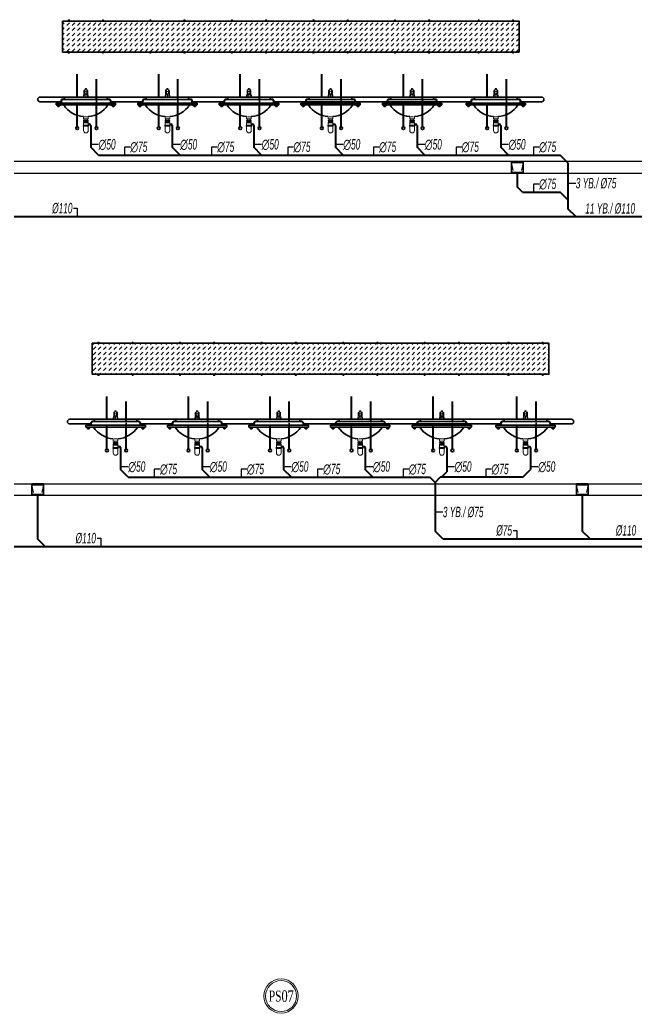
# Model space of a CAD drawing. Header units: centimetres. Extents: x 372964 to 529194, y 28783 to 59011.
# Drawn here: x 516570 to 517761, y 55445 to 57364 of the extents above; entities that cross this region are included whole.
import ezdxf
from ezdxf.enums import TextEntityAlignment as Align

# ---------------------------------------------------------------- set-up
doc = ezdxf.new("R2010")
doc.units = ezdxf.units.CM
doc.linetypes.add('SICAKSU1', pattern=[75, 60, -6, 0, -3, 0, -6])
doc.linetypes.add('SOGUKSU1', pattern=[72, 60, -6, 0, -6])
for name, color, linetype, lineweight in [('0-KRCN-SHT-02CIHAZ', 132, 'Continuous', 25), ('0-KRCN-SHT-LAVABO', 171, 'Continuous', 35), ('0-KRCN-SHT-PİSSU-BORU', 220, 'PISSU_LINE50', 40), ('0-KRCN-SHT-SICAKSU', 50, 'SICAKSU1', 40), ('0-KRCN-SHT-SOGUKSU', 141, 'SOGUKSU1', 40), ('0-KRCN-SHT-SÜZGEÇBANYO', 171, 'Continuous', 35), ('0-KRCN-SHT-YAZI-KOLADI-PİSSU', 1, 'Continuous', 35), ('0-KRCN-SHT-YAZI-ÇAP-PİSSU', 41, 'Continuous', 30)]:
    doc.layers.add(name, color=color, linetype=linetype, lineweight=lineweight)
doc.styles.add('MUF', font='isocpeur.ttf')
doc.styles.add('YAZI', font='times.ttf')
doc.styles.add('ÇAP-2', font='ARIALNBI.TTF')
doc.linetypes.add('PISSU_LINE50', pattern='A,50,-10,["C",MUF,S=10,R=0,X=1,Y=-5],0', length=60)

# ---------------------------------------------------------------- blocks, each defined once
blk = doc.blocks.new('G$C5D3A4265')
at = {"layer": '0-KRCN-SHT-LAVABO', "linetype": 'Continuous', "lineweight": 20}
h = blk.add_hatch(dxfattribs=at)
h.set_pattern_fill('DASH', color=120, scale=1.5, angle=45)
h.set_pattern_definition([(45, (-3.759, -7e-12), (0, 6.73519), [4.7625, -4.7625])])
h.paths.add_polyline_path([(-289.6, 141), (-289.6, 141.6), (-288.2, 141.6), (-288.2, 141), (-245.6, 141), (-245.6, 141.6), (-244.2, 141.6), (-244.2, 141), (-184.5, 141), (-184.5, 141.6), (-183.1, 141.6), (-183.1, 141), (-140.6, 141), (-140.6, 141.6), (-139.2, 141.6), (-139.2, 141), (-79.5, 141), (-79.5, 141.6), (-78.1, 141.6), (-78.1, 141), (-35.5, 141), (-35.5, 141.6), (-34.1, 141.6), (-34.1, 141), (25.6, 141), (25.6, 141.6), (27, 141.6), (27, 141), (69.5, 141), (69.5, 141.6), (70.9, 141.6), (70.9, 141), (238.5, 141), (238.5, 141.6), (239.9, 141.6), (239.9, 141), (282.5, 141), (282.5, 141.6), (283.9, 141.6), (283.9, 141), (291.2, 141), (291.2, 181), (283.9, 181), (283.9, 180.4), (282.5, 180.4), (282.5, 181), (239.9, 181), (239.9, 180.4), (238.5, 180.4), (238.5, 181), (70.9, 181), (70.9, 180.4), (69.5, 180.4), (69.5, 181), (27, 181), (27, 180.4), (25.6, 180.4), (25.6, 181), (-34.1, 181), (-34.1, 180.4), (-35.5, 180.4), (-35.5, 181), (-78.1, 181), (-78.1, 180.4), (-79.5, 180.4), (-79.5, 181), (-139.2, 181), (-139.2, 180.4), (-140.6, 180.4), (-140.6, 181), (-183.1, 181), (-183.1, 180.4), (-184.5, 180.4), (-184.5, 181), (-244.2, 181), (-244.2, 180.4), (-245.6, 180.4), (-245.6, 181), (-288.2, 181), (-288.2, 180.4), (-289.6, 180.4), (-289.6, 181), (-296.9, 181), (-296.9, 141)])
at = {"layer": '0-KRCN-SHT-LAVABO', "color": 120, "linetype": 'Continuous', "lineweight": 20}
for p, q in [((-289.6, 182.5), (-289.6, 180.4)), ((-288.2, 182.5), (-289.6, 182.5)), ((-289.6, 180.4), (-288.2, 180.4)), ((-288.2, 180.4), (-288.2, 182.5)), ((-245.6, 180.4), (-245.6, 182.5)), ((-245.6, 182.5), (-244.2, 182.5)), ((-244.2, 180.4), (-245.6, 180.4)), ((-244.2, 182.5), (-244.2, 180.4)), ((-184.5, 182.5), (-184.5, 180.4)), ((-183.1, 182.5), (-184.5, 182.5)), ((-184.5, 180.4), (-183.1, 180.4)), ((-183.1, 180.4), (-183.1, 182.5)), ((-140.6, 180.4), (-140.6, 182.5)), ((-140.6, 182.5), (-139.2, 182.5)), ((-139.2, 180.4), (-140.6, 180.4)), ((-139.2, 182.5), (-139.2, 180.4)), ((-79.5, 182.5), (-79.5, 180.4)), ((-78.1, 182.5), (-79.5, 182.5)), ((-79.5, 180.4), (-78.1, 180.4)), ((-78.1, 180.4), (-78.1, 182.5)), ((-35.5, 180.4), (-35.5, 182.5)), ((-35.5, 182.5), (-34.1, 182.5)), ((-34.1, 180.4), (-35.5, 180.4)), ((-34.1, 182.5), (-34.1, 180.4)), ((25.6, 182.5), (25.6, 180.4)), ((27, 182.5), (25.6, 182.5)), ((25.6, 180.4), (27, 180.4)), ((27, 180.4), (27, 182.5)), ((69.5, 180.4), (69.5, 182.5)), ((69.5, 182.5), (70.9, 182.5)), ((70.9, 180.4), (69.5, 180.4)), ((70.9, 182.5), (70.9, 180.4)), ((130.7, 182.5), (130.7, 180.4)), ((132, 182.5), (130.7, 182.5)), ((130.7, 180.4), (132, 180.4)), ((132, 180.4), (132, 182.5)), ((174.6, 180.4), (174.6, 182.5)), ((174.6, 182.5), (176, 182.5)), ((176, 180.4), (174.6, 180.4)), ((176, 182.5), (176, 180.4)), ((238.5, 182.5), (238.5, 180.4)), ((239.9, 182.5), (238.5, 182.5)), ((238.5, 180.4), (239.9, 180.4)), ((239.9, 180.4), (239.9, 182.5)), ((282.5, 180.4), (282.5, 182.5)), ((282.5, 182.5), (283.9, 182.5)), ((283.9, 180.4), (282.5, 180.4)), ((283.9, 182.5), (283.9, 180.4)), ((-289.6, 139.5), (-289.6, 141.6)), ((-289.6, 141.6), (-288.2, 141.6)), ((-288.2, 141.6), (-288.2, 139.5)), ((-244.2, 141.6), (-245.6, 141.6)), ((-245.6, 141.6), (-245.6, 139.5)), ((-244.2, 139.5), (-244.2, 141.6)), ((-184.5, 139.5), (-184.5, 141.6)), ((-184.5, 141.6), (-183.1, 141.6)), ((-183.1, 141.6), (-183.1, 139.5)), ((-139.2, 141.6), (-140.6, 141.6)), ((-140.6, 141.6), (-140.6, 139.5)), ((-139.2, 139.5), (-139.2, 141.6)), ((-79.5, 139.5), (-79.5, 141.6)), ((-79.5, 141.6), (-78.1, 141.6)), ((-78.1, 141.6), (-78.1, 139.5)), ((-34.1, 141.6), (-35.5, 141.6)), ((-35.5, 141.6), (-35.5, 139.5)), ((-34.1, 139.5), (-34.1, 141.6)), ((25.6, 139.5), (25.6, 141.6)), ((25.6, 141.6), (27, 141.6)), ((27, 141.6), (27, 139.5)), ((70.9, 141.6), (69.5, 141.6)), ((69.5, 141.6), (69.5, 139.5)), ((70.9, 139.5), (70.9, 141.6)), ((130.7, 139.5), (130.7, 141.6)), ((130.7, 141.6), (132, 141.6)), ((132, 141.6), (132, 139.5)), ((176, 141.6), (174.6, 141.6)), ((174.6, 141.6), (174.6, 139.5)), ((176, 139.5), (176, 141.6)), ((238.5, 139.5), (238.5, 141.6)), ((238.5, 141.6), (239.9, 141.6)), ((239.9, 141.6), (239.9, 139.5)), ((283.9, 141.6), (282.5, 141.6)), ((282.5, 141.6), (282.5, 139.5)), ((283.9, 139.5), (283.9, 141.6)), ((-288.2, 139.5), (-289.6, 139.5)), ((-245.6, 139.5), (-244.2, 139.5)), ((-183.1, 139.5), (-184.5, 139.5)), ((-140.6, 139.5), (-139.2, 139.5)), ((-78.1, 139.5), (-79.5, 139.5)), ((-35.5, 139.5), (-34.1, 139.5)), ((27, 139.5), (25.6, 139.5)), ((69.5, 139.5), (70.9, 139.5)), ((132, 139.5), (130.7, 139.5)), ((174.6, 139.5), (176, 139.5)), ((239.9, 139.5), (238.5, 139.5)), ((282.5, 139.5), (283.9, 139.5)), ((-270, 85), (-268.2, 90.1)), ((-269.4, 86.5), (-269.4, 91.7)), ((-267.8, 93.4), (-268.2, 90.6)), ((-267.8, 93.2), (-266, 93.2)), ((-266.6, 93.9), (-267.2, 93.9)), ((-265.6, 90.6), (-266, 93.4)), ((-263.9, 85), (-265.6, 90.1)), ((-264.4, 86.5), (-264.4, 91.7)), ((-164.9, 85), (-163.1, 90.1)), ((-164.4, 86.5), (-164.4, 91.7)), ((-162.7, 93.4), (-163.1, 90.6)), ((-162.8, 93.2), (-161, 93.2)), ((-161.6, 93.9), (-162.1, 93.9)), ((-160.6, 90.6), (-161, 93.4)), ((-158.8, 85), (-160.6, 90.1)), ((-159.3, 86.5), (-159.3, 91.7)), ((-59.8, 85), (-58.1, 90.1)), ((-59.3, 86.5), (-59.3, 91.7)), ((-57.7, 93.4), (-58.1, 90.6)), ((-57.7, 93.2), (-55.9, 93.2)), ((-56.5, 93.9), (-57.1, 93.9)), ((-55.5, 90.6), (-55.9, 93.4)), ((-53.7, 85), (-55.5, 90.1)), ((-54.3, 86.5), (-54.3, 91.7)), ((45.2, 85), (47, 90.1)), ((45.7, 86.5), (45.7, 91.7)), ((47.4, 93.4), (47, 90.6)), ((47.4, 93.2), (49.2, 93.2)), ((48.5, 93.9), (48, 93.9)), ((49.5, 90.6), (49.1, 93.4)), ((51.3, 85), (49.5, 90.1)), ((50.8, 86.5), (50.8, 91.7)), ((150.3, 85), (152.1, 90.1)), ((150.8, 86.5), (150.8, 91.7)), ((152.4, 93.4), (152.1, 90.6)), ((152.4, 93.2), (154.2, 93.2)), ((153.6, 93.9), (153, 93.9)), ((154.6, 90.6), (154.2, 93.4)), ((156.4, 85), (154.6, 90.1)), ((155.8, 86.5), (155.8, 91.7)), ((258.1, 85), (259.9, 90.1)), ((258.7, 86.5), (258.7, 91.7)), ((260.3, 93.4), (259.9, 90.6)), ((260.3, 93.2), (262.1, 93.2)), ((261.5, 93.9), (260.9, 93.9)), ((262.4, 90.6), (262.1, 93.4)), ((264.2, 85), (262.4, 90.1)), ((263.7, 86.5), (263.7, 91.7)), ((-270, 83), (-270, 85)), ((-270, 83), (-263.9, 83)), ((-267.9, 86.6), (-269.8, 83)), ((-266.9, 86.6), (-266.9, 83)), ((-265.9, 86.6), (-264.1, 83)), ((-263.9, 83), (-263.9, 85)), ((-164.9, 83), (-164.9, 85)), ((-164.9, 83), (-158.8, 83)), ((-162.8, 86.6), (-164.7, 83)), ((-161.9, 86.6), (-161.9, 83)), ((-160.9, 86.6), (-159, 83)), ((-158.8, 83), (-158.8, 85)), ((-59.8, 83), (-59.8, 85)), ((-59.8, 83), (-53.7, 83)), ((-57.8, 86.6), (-59.7, 83)), ((-56.8, 86.6), (-56.8, 83)), ((-55.8, 86.6), (-53.9, 83)), ((-53.7, 83), (-53.7, 85)), ((45.2, 83), (45.2, 85)), ((45.2, 83), (51.3, 83)), ((47.3, 86.6), (45.4, 83)), ((48.3, 86.6), (48.3, 83)), ((49.2, 86.6), (51.1, 83)), ((51.3, 83), (51.3, 85)), ((150.3, 83), (150.3, 85)), ((150.3, 83), (156.4, 83)), ((152.3, 86.6), (150.5, 83)), ((153.3, 86.6), (153.3, 83)), ((154.3, 86.6), (156.2, 83)), ((156.4, 83), (156.4, 85)), ((258.1, 83), (258.1, 85)), ((258.1, 83), (264.2, 83)), ((260.2, 86.6), (258.3, 83)), ((261.2, 86.6), (261.2, 83)), ((262.2, 86.6), (264, 83)), ((264.2, 83), (264.2, 85)), ((-269.9, 55.3), (-269.9, 57.9)), ((-269.9, 52.7), (-269.9, 52.5)), ((-264.4, 54.8), (-269.4, 54.8)), ((-264.4, 53.2), (-269.4, 53.2)), ((-269.4, 52), (-264.4, 52)), ((-268.9, 54.8), (-268.9, 53.2)), ((-268.9, 52), (-268.9, 51)), ((-264.9, 54.8), (-264.9, 53.2)), ((-264.9, 52), (-264.9, 51)), ((-263.9, 57.9), (-263.9, 55.3)), ((-263.9, 52.5), (-263.9, 52.7)), ((-164.9, 55.3), (-164.9, 57.9)), ((-164.8, 52.7), (-164.8, 52.5)), ((-159.4, 54.8), (-164.4, 54.8)), ((-159.4, 53.2), (-164.3, 53.2)), ((-164.3, 52), (-159.4, 52)), ((-163.9, 54.8), (-163.9, 53.2)), ((-163.9, 52), (-163.9, 51)), ((-159.9, 54.8), (-159.9, 53.2)), ((-159.9, 52), (-159.9, 51)), ((-158.9, 57.9), (-158.9, 55.3)), ((-158.9, 52.5), (-158.9, 52.7)), ((-59.8, 55.3), (-59.8, 57.9)), ((-59.8, 52.7), (-59.8, 52.5)), ((-54.3, 54.8), (-59.3, 54.8)), ((-54.3, 53.2), (-59.3, 53.2)), ((-59.3, 52), (-54.3, 52)), ((-58.8, 54.8), (-58.8, 53.2)), ((-58.8, 52), (-58.8, 51)), ((-54.8, 54.8), (-54.8, 53.2)), ((-54.8, 52), (-54.8, 51)), ((-53.8, 57.9), (-53.8, 55.3)), ((-53.8, 52.5), (-53.8, 52.7)), ((45.3, 55.3), (45.3, 57.9)), ((45.3, 52.7), (45.3, 52.5)), ((50.8, 54.8), (45.8, 54.8)), ((50.7, 53.2), (45.8, 53.2)), ((45.8, 52), (50.7, 52)), ((46.3, 54.8), (46.3, 53.2)), ((46.3, 52), (46.3, 51)), ((50.3, 54.8), (50.3, 53.2)), ((50.3, 52), (50.3, 51)), ((51.2, 52.5), (51.2, 52.7)), ((51.3, 57.9), (51.3, 55.3)), ((150.3, 55.3), (150.3, 57.9)), ((150.4, 52.7), (150.4, 52.5)), ((155.8, 54.8), (150.8, 54.8)), ((155.8, 53.2), (150.9, 53.2)), ((150.9, 52), (155.8, 52)), ((151.3, 54.8), (151.3, 53.2)), ((151.3, 52), (151.3, 51)), ((155.3, 54.8), (155.3, 53.2)), ((155.3, 52), (155.3, 51)), ((156.3, 57.9), (156.3, 55.3)), ((156.3, 52.5), (156.3, 52.7)), ((258.2, 55.3), (258.2, 57.9)), ((258.2, 52.7), (258.2, 52.5)), ((263.7, 54.8), (258.7, 54.8)), ((263.7, 53.2), (258.7, 53.2)), ((258.7, 52), (263.7, 52)), ((259.2, 54.8), (259.2, 53.2)), ((259.2, 52), (259.2, 51)), ((263.2, 54.8), (263.2, 53.2)), ((263.2, 52), (263.2, 51)), ((264.2, 57.9), (264.2, 55.3)), ((264.2, 52.5), (264.2, 52.7)), ((-270.4, 46.3), (-270.4, 46.1)), ((-269.9, 50.5), (-269.9, 50.3)), ((-269.9, 49.3), (-269.9, 46.8)), ((-263.9, 46.8), (-269.9, 46.8)), ((-269.9, 45.6), (-263.9, 45.6)), ((-269.9, 45.6), (-269.9, 39.8)), ((-264.4, 51), (-269.4, 51)), ((-269.4, 49.8), (-264.4, 49.8)), ((-264.4, 49.8), (-269.4, 49.8)), ((-263.9, 50.3), (-263.9, 50.5)), ((-263.9, 46.8), (-263.9, 49.3)), ((-263.9, 39.8), (-263.9, 45.6)), ((-263.4, 46.1), (-263.4, 46.3)), ((-165.4, 46.3), (-165.4, 46.1)), ((-164.9, 49.3), (-164.9, 46.8)), ((-158.9, 46.8), (-164.9, 46.8)), ((-164.9, 45.6), (-158.9, 45.6)), ((-164.9, 45.6), (-164.9, 39.8)), ((-164.8, 50.5), (-164.8, 50.3)), ((-159.4, 49.8), (-164.4, 49.8)), ((-159.4, 51), (-164.3, 51)), ((-164.3, 49.8), (-159.4, 49.8)), ((-158.9, 50.3), (-158.9, 50.5)), ((-158.9, 46.8), (-158.9, 49.3)), ((-158.9, 39.8), (-158.9, 45.6)), ((-158.4, 46.1), (-158.4, 46.3)), ((-60.3, 46.3), (-60.3, 46.1)), ((-59.8, 50.5), (-59.8, 50.3)), ((-59.8, 49.3), (-59.8, 46.8)), ((-53.8, 46.8), (-59.8, 46.8)), ((-59.8, 45.6), (-53.8, 45.6)), ((-59.8, 45.6), (-59.8, 39.8)), ((-54.3, 51), (-59.3, 51)), ((-59.3, 49.8), (-54.3, 49.8)), ((-54.3, 49.8), (-59.3, 49.8)), ((-53.8, 50.3), (-53.8, 50.5)), ((-53.8, 46.8), (-53.8, 49.3)), ((-53.8, 39.8), (-53.8, 45.6)), ((-53.3, 46.1), (-53.3, 46.3)), ((44.8, 46.3), (44.8, 46.1)), ((45.3, 50.5), (45.3, 50.3)), ((45.3, 49.3), (45.3, 46.8)), ((51.3, 46.8), (45.3, 46.8)), ((45.3, 45.6), (51.3, 45.6)), ((45.3, 45.6), (45.3, 39.8)), ((50.7, 51), (45.8, 51)), ((45.8, 49.8), (50.7, 49.8)), ((50.8, 49.8), (45.8, 49.8)), ((51.2, 50.3), (51.2, 50.5)), ((51.3, 46.8), (51.3, 49.3)), ((51.3, 39.8), (51.3, 45.6)), ((51.8, 46.1), (51.8, 46.3)), ((149.8, 46.3), (149.8, 46.1)), ((150.3, 49.3), (150.3, 46.8)), ((156.3, 46.8), (150.3, 46.8)), ((150.3, 45.6), (156.3, 45.6)), ((150.3, 45.6), (150.3, 39.8)), ((150.4, 50.5), (150.4, 50.3)), ((155.8, 49.8), (150.8, 49.8)), ((155.8, 51), (150.9, 51)), ((150.9, 49.8), (155.8, 49.8)), ((156.3, 50.3), (156.3, 50.5)), ((156.3, 46.8), (156.3, 49.3)), ((156.3, 39.8), (156.3, 45.6)), ((156.8, 46.1), (156.8, 46.3)), ((257.7, 46.3), (257.7, 46.1)), ((258.2, 50.5), (258.2, 50.3)), ((258.2, 49.3), (258.2, 46.8)), ((264.2, 46.8), (258.2, 46.8)), ((258.2, 45.6), (264.2, 45.6)), ((258.2, 45.6), (258.2, 39.8)), ((263.7, 51), (258.7, 51)), ((258.7, 49.8), (263.7, 49.8)), ((263.7, 49.8), (258.7, 49.8)), ((264.2, 50.3), (264.2, 50.5)), ((264.2, 46.8), (264.2, 49.3)), ((264.2, 39.8), (264.2, 45.6)), ((264.7, 46.1), (264.7, 46.3)), ((-266.9, 36.8), (-266.9, 36.8)), ((-161.9, 36.8), (-161.9, 36.8)), ((-56.8, 36.8), (-56.8, 36.8)), ((48.3, 36.8), (48.3, 36.8)), ((153.3, 36.8), (153.3, 36.8)), ((261.2, 36.8), (261.2, 36.8))]:
    blk.add_line(p, q, dxfattribs=at)
at = {"layer": '0-KRCN-SHT-LAVABO', "linetype": 'Continuous'}
for p, q in [((320.2, 83), (-326, 83)), ((-298.9, 77), (-326, 77)), ((-303.1, 77), (-303.1, 75.4)), ((-301.1, 77), (-301.1, 75.4)), ((-298.9, 77), (-298.9, 78)), ((-298.4, 78), (-298.4, 75.9)), ((-296.4, 80.5), (-294.3, 80.5)), ((-237.4, 80), (-296.4, 80)), ((-294.3, 83), (-294.3, 80.5)), ((-239.6, 83), (-239.6, 80.5)), ((-237.4, 80.5), (-239.6, 80.5)), ((-235.4, 75.9), (-235.4, 78)), ((-234.9, 77), (-234.9, 78)), ((-234.9, 77), (-193.9, 77)), ((-232.7, 77), (-232.7, 75.4)), ((-230.7, 77), (-230.7, 75.4)), ((-198.1, 77), (-198.1, 75.4)), ((-196.1, 77), (-196.1, 75.4)), ((-193.9, 77), (-193.9, 78)), ((-193.9, 77), (-193.9, 78)), ((-193.4, 78), (-193.4, 75.9)), ((-191.4, 80.5), (-189.2, 80.5)), ((-132.4, 80), (-191.4, 80)), ((-189.2, 83), (-189.2, 80.5)), ((-134.5, 83), (-134.5, 80.5)), ((-132.4, 80.5), (-134.5, 80.5)), ((-130.4, 75.9), (-130.4, 78)), ((-129.9, 77), (-129.9, 78)), ((-129.9, 77), (-88.8, 77)), ((-127.6, 77), (-127.6, 75.4)), ((-125.6, 77), (-125.6, 75.4)), ((-93, 77), (-93, 75.4)), ((-91, 77), (-91, 75.4)), ((-88.8, 77), (-88.8, 78)), ((-88.3, 78), (-88.3, 75.9)), ((-86.3, 80.5), (-84.1, 80.5)), ((-27.3, 80), (-86.3, 80)), ((-84.1, 83), (-84.1, 80.5)), ((-29.5, 83), (-29.5, 80.5)), ((-27.3, 80.5), (-29.5, 80.5)), ((-25.3, 75.9), (-25.3, 78)), ((-24.8, 77), (-24.8, 78)), ((-24.8, 77), (229.2, 77)), ((-22.6, 77), (-22.6, 75.4)), ((-20.6, 77), (-20.6, 75.4)), ((12, 77), (12, 75.4)), ((14, 77), (14, 75.4)), ((16.3, 77), (16.3, 78)), ((16.8, 78), (16.8, 75.9)), ((18.8, 80.5), (20.9, 80.5)), ((77.8, 80), (18.8, 80)), ((20.9, 83), (20.9, 80.5)), ((75.6, 83), (75.6, 80.5)), ((77.8, 80.5), (75.6, 80.5)), ((79.8, 75.9), (79.8, 78)), ((80.3, 77), (80.3, 78)), ((82.5, 77), (82.5, 75.4)), ((84.5, 77), (84.5, 75.4)), ((117.1, 77), (117.1, 75.4)), ((119.1, 77), (119.1, 75.4)), ((121.3, 77), (121.3, 78)), ((121.8, 78), (121.8, 75.9)), ((123.8, 80.5), (126, 80.5)), ((182.8, 80), (123.8, 80)), ((126, 83), (126, 80.5)), ((180.7, 83), (180.7, 80.5)), ((182.8, 80.5), (180.7, 80.5)), ((184.8, 75.9), (184.8, 78)), ((185.3, 77), (185.3, 78)), ((187.5, 77), (187.5, 75.4)), ((189.5, 77), (189.5, 75.4)), ((225, 77), (225, 75.4)), ((227, 77), (227, 75.4)), ((229.2, 77), (229.2, 78)), ((229.7, 78), (229.7, 75.9)), ((231.7, 80.5), (233.8, 80.5)), ((290.7, 80), (231.7, 80)), ((233.8, 83), (233.8, 80.5)), ((288.5, 83), (288.5, 80.5)), ((290.7, 80.5), (288.5, 80.5)), ((292.7, 75.9), (292.7, 78)), ((293.2, 77), (293.2, 78)), ((293.2, 77), (320.2, 77)), ((295.4, 77), (295.4, 75.4)), ((297.4, 77), (297.4, 75.4)), ((-305.2, 75.4), (-305.2, 72.9)), ((-228.6, 75.4), (-305.2, 75.4)), ((-305.2, 72.9), (-228.6, 72.9)), ((-304, 72.9), (-304, 71.9)), ((-300.6, 71.7), (-303.7, 71.7)), ((-303.1, 72.9), (-303.1, 71.9)), ((-303.1, 71.7), (-303.1, 70.9)), ((-301.1, 70.9), (-303.1, 70.9)), ((-301.1, 72.9), (-301.1, 71.9)), ((-301.1, 71.7), (-301.1, 70.9)), ((-300.2, 72.9), (-300.2, 71.9)), ((-233.6, 72.9), (-233.6, 71.9)), ((-233.2, 71.7), (-230.1, 71.7)), ((-232.7, 72.9), (-232.7, 71.9)), ((-232.7, 71.7), (-232.7, 70.9)), ((-232.7, 70.9), (-230.7, 70.9)), ((-230.7, 72.9), (-230.7, 71.9)), ((-230.7, 71.7), (-230.7, 70.9)), ((-229.8, 72.9), (-229.8, 71.9)), ((-228.6, 72.9), (-228.6, 75.4)), ((-200.1, 75.4), (-200.1, 72.9)), ((-123.6, 75.4), (-200.1, 75.4)), ((-200.1, 72.9), (-123.6, 72.9)), ((-199, 72.9), (-199, 71.9)), ((-195.5, 71.7), (-198.6, 71.7)), ((-198.1, 72.9), (-198.1, 71.9)), ((-198.1, 71.7), (-198.1, 70.9)), ((-196.1, 70.9), (-198.1, 70.9)), ((-196.1, 72.9), (-196.1, 71.9)), ((-196.1, 71.7), (-196.1, 70.9)), ((-195.2, 72.9), (-195.2, 71.9)), ((-128.5, 72.9), (-128.5, 71.9)), ((-128.2, 71.7), (-125.1, 71.7)), ((-127.6, 72.9), (-127.6, 71.9)), ((-127.6, 71.7), (-127.6, 70.9)), ((-127.6, 70.9), (-125.6, 70.9)), ((-125.6, 72.9), (-125.6, 71.9)), ((-125.6, 71.7), (-125.6, 70.9)), ((-124.7, 72.9), (-124.7, 71.9)), ((-123.6, 72.9), (-123.6, 75.4)), ((-95.1, 75.4), (-95.1, 72.9)), ((-18.5, 75.4), (-95.1, 75.4)), ((-95.1, 72.9), (-18.5, 72.9)), ((-93.9, 72.9), (-93.9, 71.9)), ((-90.5, 71.7), (-93.6, 71.7)), ((-93, 72.9), (-93, 71.9)), ((-93, 71.7), (-93, 70.9)), ((-91, 70.9), (-93, 70.9)), ((-91, 72.9), (-91, 71.9)), ((-91, 71.7), (-91, 70.9)), ((-90.1, 72.9), (-90.1, 71.9)), ((-23.5, 72.9), (-23.5, 71.9)), ((-23.1, 71.7), (-20, 71.7)), ((-22.6, 72.9), (-22.6, 71.9)), ((-22.6, 71.7), (-22.6, 70.9)), ((-22.6, 70.9), (-20.6, 70.9)), ((-20.6, 72.9), (-20.6, 71.9)), ((-20.6, 71.7), (-20.6, 70.9)), ((-19.7, 72.9), (-19.7, 71.9)), ((-18.5, 72.9), (-18.5, 75.4)), ((10, 75.4), (10, 72.9)), ((86.5, 75.4), (10, 75.4)), ((10, 72.9), (86.5, 72.9)), ((11.1, 72.9), (11.1, 71.9)), ((14.6, 71.7), (11.5, 71.7)), ((12, 72.9), (12, 71.9)), ((12, 71.7), (12, 70.9)), ((14, 70.9), (12, 70.9)), ((14, 72.9), (14, 71.9)), ((14, 71.7), (14, 70.9)), ((14.9, 72.9), (14.9, 71.9)), ((81.6, 72.9), (81.6, 71.9)), ((81.9, 71.7), (85, 71.7)), ((82.5, 72.9), (82.5, 71.9)), ((82.5, 71.7), (82.5, 70.9)), ((82.5, 70.9), (84.5, 70.9)), ((84.5, 72.9), (84.5, 71.9)), ((84.5, 71.7), (84.5, 70.9)), ((85.4, 72.9), (85.4, 71.9)), ((86.5, 72.9), (86.5, 75.4)), ((115, 75.4), (115, 72.9)), ((191.6, 75.4), (115, 75.4)), ((115, 72.9), (191.6, 72.9)), ((116.2, 72.9), (116.2, 71.9)), ((119.6, 71.7), (116.6, 71.7)), ((117.1, 72.9), (117.1, 71.9)), ((117.1, 71.7), (117.1, 70.9)), ((119.1, 70.9), (117.1, 70.9)), ((119.1, 72.9), (119.1, 71.9)), ((119.1, 71.7), (119.1, 70.9)), ((120, 72.9), (120, 71.9)), ((186.6, 72.9), (186.6, 71.9)), ((187, 71.7), (190.1, 71.7)), ((187.5, 72.9), (187.5, 71.9)), ((187.5, 71.7), (187.5, 70.9)), ((187.5, 70.9), (189.5, 70.9)), ((189.5, 72.9), (189.5, 71.9)), ((189.5, 71.7), (189.5, 70.9)), ((190.4, 72.9), (190.4, 71.9)), ((191.6, 72.9), (191.6, 75.4)), ((222.9, 75.4), (222.9, 72.9)), ((299.5, 75.4), (222.9, 75.4)), ((222.9, 72.9), (299.5, 72.9)), ((224.1, 72.9), (224.1, 71.9)), ((227.5, 71.7), (224.4, 71.7)), ((225, 72.9), (225, 71.9)), ((225, 71.7), (225, 70.9)), ((227, 70.9), (225, 70.9)), ((227, 72.9), (227, 71.9)), ((227, 71.7), (227, 70.9)), ((227.9, 72.9), (227.9, 71.9)), ((294.5, 72.9), (294.5, 71.9)), ((294.9, 71.7), (298, 71.7)), ((295.4, 72.9), (295.4, 71.9)), ((295.4, 71.7), (295.4, 70.9)), ((295.4, 70.9), (297.4, 70.9)), ((297.4, 72.9), (297.4, 71.9)), ((297.4, 71.7), (297.4, 70.9)), ((298.3, 72.9), (298.3, 71.9)), ((299.5, 72.9), (299.5, 75.4))]:
    blk.add_line(p, q, dxfattribs=at)
blk.add_lwpolyline([(-296.9, 181), (291.2, 181), (291.2, 141), (-296.9, 141)], close=True, dxfattribs=at)
at = {"layer": '0-KRCN-SHT-LAVABO', "color": 120, "linetype": 'Continuous', "lineweight": 20}
for points in [[(-268.2, 90.1), (-268.2, 87.3), (-265.6, 87.3), (-265.6, 90.1)], [(-163.1, 90.1), (-163.1, 87.3), (-160.6, 87.3), (-160.6, 90.1)], [(-58.1, 90.1), (-58.1, 87.3), (-55.5, 87.3), (-55.5, 90.1)], [(47, 90.1), (47, 87.3), (49.5, 87.3), (49.5, 90.1)], [(152.1, 90.1), (152.1, 87.3), (154.6, 87.3), (154.6, 90.1)], [(259.9, 90.1), (259.9, 87.3), (262.4, 87.3), (262.4, 90.1)]]:
    blk.add_lwpolyline(points, close=True, dxfattribs=at)
at = {"layer": '0-KRCN-SHT-LAVABO', "linetype": 'Continuous'}
for centre in [(-278.1, 42.9), (-253.3, 42.9), (-173.1, 42.9), (-148.3, 42.9), (-68, 42.9), (-43.2, 42.9), (37.1, 42.9), (61.9, 42.9), (142.1, 42.9), (166.9, 42.9), (250, 42.9), (274.8, 42.9)]:
    blk.add_circle(centre, 1.84, dxfattribs=at)
at = {"layer": '0-KRCN-SHT-LAVABO', "color": 120, "linetype": 'Continuous', "lineweight": 20}
for centre, radius, start, end in [((-266.9, 89.7), 3.23, 107.405, 141.3143), ((-267.2, 93.3), 0.6, 90, 171.8814), ((-266.6, 93.3), 0.6, 8.1186, 90), ((-266.9, 89.7), 3.23, 38.6857, 72.595), ((-161.9, 89.7), 3.23, 107.405, 141.3143), ((-162.1, 93.3), 0.6, 90, 171.8814), ((-161.6, 93.3), 0.6, 8.1186, 90), ((-161.9, 89.7), 3.23, 38.6857, 72.595), ((-56.8, 89.7), 3.23, 107.405, 141.3143), ((-57.1, 93.3), 0.6, 90, 171.8814), ((-56.5, 93.3), 0.6, 8.1186, 90), ((-56.8, 89.7), 3.23, 38.6857, 72.595), ((48.3, 89.7), 3.23, 107.405, 141.3143), ((48, 93.3), 0.6, 90, 171.8814), ((48.5, 93.3), 0.6, 8.1186, 90), ((48.3, 89.7), 3.23, 38.6857, 72.595), ((153.3, 89.7), 3.23, 107.405, 141.3143), ((153, 93.3), 0.6, 90, 171.8814), ((153.6, 93.3), 0.6, 8.1186, 90), ((153.3, 89.7), 3.23, 38.6857, 72.595), ((261.2, 89.7), 3.23, 107.405, 141.3143), ((260.9, 93.3), 0.6, 90, 171.8814), ((261.5, 93.3), 0.6, 8.1186, 90), ((261.2, 89.7), 3.23, 38.6857, 72.595), ((-269.4, 55.3), 0.5, 180, 270), ((-269.4, 52.7), 0.5, 90, 180), ((-269.4, 52.5), 0.5, 180, 270), ((-266.9, 92), 34.3, 266.6528, 273.3472), ((-264.4, 55.3), 0.5, 270, 0), ((-264.4, 52.7), 0.5, 0, 90), ((-264.4, 52.5), 0.5, 270, 0), ((-164.4, 55.3), 0.5, 180, 270), ((-164.3, 52.7), 0.5, 90, 180), ((-164.3, 52.5), 0.5, 180, 270), ((-161.9, 92), 34.3, 266.6528, 273.3472), ((-159.4, 55.3), 0.5, 270, 0), ((-159.4, 52.7), 0.5, 0, 90), ((-159.4, 52.5), 0.5, 270, 0), ((-59.3, 55.3), 0.5, 180, 270), ((-59.3, 52.7), 0.5, 90, 180), ((-59.3, 52.5), 0.5, 180, 270), ((-56.8, 92), 34.3, 266.6528, 273.3472), ((-54.3, 55.3), 0.5, 270, 0), ((-54.3, 52.7), 0.5, 0, 90), ((-54.3, 52.5), 0.5, 270, 0), ((45.8, 55.3), 0.5, 180, 270), ((45.8, 52.7), 0.5, 90, 180), ((45.8, 52.5), 0.5, 180, 270), ((48.3, 92), 34.3, 266.6528, 273.3472), ((50.7, 52.7), 0.5, 0, 90), ((50.7, 52.5), 0.5, 270, 0), ((50.8, 55.3), 0.5, 270, 0), ((150.8, 55.3), 0.5, 180, 270), ((150.9, 52.7), 0.5, 90, 180), ((150.9, 52.5), 0.5, 180, 270), ((153.3, 92), 34.3, 266.6528, 273.3472), ((155.8, 55.3), 0.5, 270, 0), ((155.8, 52.7), 0.5, 0, 90), ((155.8, 52.5), 0.5, 270, 0), ((258.7, 55.3), 0.5, 180, 270), ((258.7, 52.7), 0.5, 90, 180), ((258.7, 52.5), 0.5, 180, 270), ((261.2, 92), 34.3, 266.6528, 273.3472), ((263.7, 55.3), 0.5, 270, 0), ((263.7, 52.7), 0.5, 0, 90), ((263.7, 52.5), 0.5, 270, 0), ((-269.9, 46.3), 0.5, 90, 180), ((-269.9, 46.1), 0.5, 180, 270), ((-269.4, 50.5), 0.5, 90, 180), ((-269.4, 50.3), 0.5, 180, 270), ((-269.4, 49.3), 0.5, 90, 180), ((-266.9, 39.8), 3, 180, 270), ((-266.9, 39.8), 3, 270, 0), ((-264.4, 50.5), 0.5, 0, 90), ((-264.4, 50.3), 0.5, 270, 0), ((-264.4, 49.3), 0.5, 0, 90), ((-263.9, 46.3), 0.5, 0, 90), ((-263.9, 46.1), 0.5, 270, 0), ((-164.9, 46.3), 0.5, 90, 180), ((-164.9, 46.1), 0.5, 180, 270), ((-164.4, 49.3), 0.5, 90, 180), ((-161.9, 39.8), 3, 180, 270), ((-164.3, 50.5), 0.5, 90, 180), ((-164.3, 50.3), 0.5, 180, 270), ((-161.9, 39.8), 3, 270, 0), ((-159.4, 50.5), 0.5, 0, 90), ((-159.4, 50.3), 0.5, 270, 0), ((-159.4, 49.3), 0.5, 0, 90), ((-158.9, 46.3), 0.5, 0, 90), ((-158.9, 46.1), 0.5, 270, 0), ((-59.8, 46.3), 0.5, 90, 180), ((-59.8, 46.1), 0.5, 180, 270), ((-59.3, 50.5), 0.5, 90, 180), ((-59.3, 50.3), 0.5, 180, 270), ((-59.3, 49.3), 0.5, 90, 180), ((-56.8, 39.8), 3, 180, 270), ((-56.8, 39.8), 3, 270, 0), ((-54.3, 50.5), 0.5, 0, 90), ((-54.3, 50.3), 0.5, 270, 0), ((-54.3, 49.3), 0.5, 0, 90), ((-53.8, 46.3), 0.5, 0, 90), ((-53.8, 46.1), 0.5, 270, 0), ((45.3, 46.3), 0.5, 90, 180), ((45.3, 46.1), 0.5, 180, 270), ((45.8, 50.5), 0.5, 90, 180), ((45.8, 50.3), 0.5, 180, 270), ((45.8, 49.3), 0.5, 90, 180), ((48.3, 39.8), 3, 180, 270), ((48.3, 39.8), 3, 270, 0), ((50.7, 50.5), 0.5, 0, 90), ((50.7, 50.3), 0.5, 270, 0), ((50.8, 49.3), 0.5, 0, 90), ((51.3, 46.3), 0.5, 0, 90), ((51.3, 46.1), 0.5, 270, 0), ((150.3, 46.3), 0.5, 90, 180), ((150.3, 46.1), 0.5, 180, 270), ((150.8, 49.3), 0.5, 90, 180), ((153.3, 39.8), 3, 180, 270), ((150.9, 50.5), 0.5, 90, 180), ((150.9, 50.3), 0.5, 180, 270), ((153.3, 39.8), 3, 270, 0), ((155.8, 50.5), 0.5, 0, 90), ((155.8, 50.3), 0.5, 270, 0), ((155.8, 49.3), 0.5, 0, 90), ((156.3, 46.3), 0.5, 0, 90), ((156.3, 46.1), 0.5, 270, 0), ((258.2, 46.3), 0.5, 90, 180), ((258.2, 46.1), 0.5, 180, 270), ((258.7, 50.5), 0.5, 90, 180), ((258.7, 50.3), 0.5, 180, 270), ((258.7, 49.3), 0.5, 90, 180), ((261.2, 39.8), 3, 180, 270), ((261.2, 39.8), 3, 270, 0), ((263.7, 50.5), 0.5, 0, 90), ((263.7, 50.3), 0.5, 270, 0), ((263.7, 49.3), 0.5, 0, 90), ((264.2, 46.3), 0.5, 0, 90), ((264.2, 46.1), 0.5, 270, 0)]:
    blk.add_arc(centre, radius, start, end, dxfattribs=at)
at = {"layer": '0-KRCN-SHT-LAVABO', "linetype": 'Continuous'}
for centre, radius, start, end in [((-326, 80), 3, 90, 270), ((-296.4, 78), 2.5, 90, 180), ((-296.4, 78), 2, 90, 180), ((-237.4, 78), 2.5, 0, 90), ((-237.4, 78), 2, 0, 90), ((-191.4, 78), 2.5, 90, 180), ((-191.4, 78), 2, 90, 180), ((-132.4, 78), 2.5, 0, 90), ((-132.4, 78), 2, 0, 90), ((-86.3, 78), 2.5, 90, 180), ((-86.3, 78), 2, 90, 180), ((-27.3, 78), 2.5, 0, 90), ((-27.3, 78), 2, 0, 90), ((18.8, 78), 2.5, 90, 180), ((18.8, 78), 2, 90, 180), ((77.8, 78), 2.5, 0, 90), ((77.8, 78), 2, 0, 90), ((123.8, 78), 2.5, 90, 180), ((123.8, 78), 2, 90, 180), ((182.8, 78), 2.5, 0, 90), ((182.8, 78), 2, 0, 90), ((231.7, 78), 2.5, 90, 180), ((231.7, 78), 2, 90, 180), ((290.7, 78), 2.5, 0, 90), ((290.7, 78), 2, 0, 90), ((320.2, 80), 3, 270, 90), ((-303.6, 72.5), 0.801, 235.8042, 304.1958), ((-302.1, 75.4), 3.65, 254.1142, 285.8858), ((-300.7, 72.5), 0.801, 235.8042, 304.1958), ((-297.9, 75.9), 0.5, 180, 270), ((-266.9, 92), 34.3, 213.8452, 264.9756), ((-266.9, 92), 34.3, 275.0244, 326.1548), ((-235.9, 75.9), 0.5, 270, 0), ((-233.1, 72.5), 0.801, 235.8042, 304.1958), ((-231.7, 75.4), 3.65, 254.1142, 285.8858), ((-230.2, 72.5), 0.801, 235.8042, 304.1958), ((-198.5, 72.5), 0.801, 235.8042, 304.1958), ((-197.1, 75.4), 3.65, 254.1142, 285.8858), ((-195.6, 72.5), 0.801, 235.8042, 304.1958), ((-192.9, 75.9), 0.5, 180, 270), ((-161.9, 92), 34.3, 213.8452, 264.9756), ((-161.9, 92), 34.3, 275.0244, 326.1548), ((-130.9, 75.9), 0.5, 270, 0), ((-128.1, 72.5), 0.801, 235.8042, 304.1958), ((-126.6, 75.4), 3.65, 254.1142, 285.8858), ((-125.2, 72.5), 0.801, 235.8042, 304.1958), ((-93.5, 72.5), 0.801, 235.8042, 304.1958), ((-92, 75.4), 3.65, 254.1142, 285.8858), ((-90.6, 72.5), 0.801, 235.8042, 304.1958), ((-87.8, 75.9), 0.5, 180, 270), ((-56.8, 92), 34.3, 213.8452, 264.9756), ((-56.8, 92), 34.3, 275.0244, 326.1548), ((-25.8, 75.9), 0.5, 270, 0), ((-23, 72.5), 0.801, 235.8042, 304.1958), ((-21.6, 75.4), 3.65, 254.1142, 285.8858), ((-20.1, 72.5), 0.801, 235.8042, 304.1958), ((11.6, 72.5), 0.801, 235.8042, 304.1958), ((13, 75.4), 3.65, 254.1142, 285.8858), ((14.5, 72.5), 0.801, 235.8042, 304.1958), ((17.3, 75.9), 0.5, 180, 270), ((48.3, 92), 34.3, 213.8452, 264.9756), ((48.3, 92), 34.3, 275.0244, 326.1548), ((79.3, 75.9), 0.5, 270, 0), ((82, 72.5), 0.801, 235.8042, 304.1958), ((83.5, 75.4), 3.65, 254.1142, 285.8858), ((84.9, 72.5), 0.801, 235.8042, 304.1958), ((116.6, 72.5), 0.801, 235.8042, 304.1958), ((118.1, 75.4), 3.65, 254.1142, 285.8858), ((119.5, 72.5), 0.801, 235.8042, 304.1958), ((122.3, 75.9), 0.5, 180, 270), ((153.3, 92), 34.3, 213.8452, 264.9756), ((153.3, 92), 34.3, 275.0244, 326.1548), ((184.3, 75.9), 0.5, 270, 0), ((187.1, 72.5), 0.801, 235.8042, 304.1958), ((188.5, 75.4), 3.65, 254.1142, 285.8858), ((190, 72.5), 0.801, 235.8042, 304.1958), ((224.5, 72.5), 0.801, 235.8042, 304.1958), ((226, 75.4), 3.65, 254.1142, 285.8858), ((227.4, 72.5), 0.801, 235.8042, 304.1958), ((230.2, 75.9), 0.5, 180, 270), ((261.2, 92), 34.3, 213.8452, 264.9756), ((261.2, 92), 34.3, 275.0244, 326.1548), ((292.2, 75.9), 0.5, 270, 0), ((295, 72.5), 0.801, 235.8042, 304.1958), ((296.4, 75.4), 3.65, 254.1142, 285.8858), ((297.9, 72.5), 0.801, 235.8042, 304.1958)]:
    blk.add_arc(centre, radius, start, end, dxfattribs=at)
at = {"layer": '0-KRCN-SHT-PİSSU-BORU', "ltscale": 0.5}
for p, q in [((-263.9, 48.2), (-262.6, 48.2)), ((-158.9, 48.2), (-157.6, 48.2)), ((-53.8, 48.2), (-52.5, 48.2)), ((51.3, 48.2), (52.6, 48.2)), ((156.3, 48.2), (157.6, 48.2)), ((264.2, 48.2), (265.5, 48.2))]:
    blk.add_line(p, q, dxfattribs=at)
for centre in [(-262.6, 46.2), (-157.6, 46.2), (-52.5, 46.2), (52.6, 46.2), (157.6, 46.2), (265.5, 46.2)]:
    blk.add_arc(centre, 2, 0, 90, dxfattribs=at)
at = {"layer": '0-KRCN-SHT-SICAKSU', "ltscale": 0.5}
for p, q in [((-278.1, 44.7), (-278.1, 114)), ((-173.1, 44.7), (-173.1, 114)), ((-68, 44.7), (-68, 114)), ((37.1, 44.7), (37.1, 114)), ((142.1, 44.7), (142.1, 114)), ((250, 44.7), (250, 114))]:
    blk.add_line(p, q, dxfattribs=at)
at = {"layer": '0-KRCN-SHT-SOGUKSU', "ltscale": 0.5}
for p, q in [((-253.3, 44.7), (-253.3, 106)), ((-148.3, 44.7), (-148.3, 106)), ((-43.2, 44.7), (-43.2, 106)), ((61.9, 44.7), (61.9, 106)), ((166.9, 44.7), (166.9, 106)), ((274.8, 44.7), (274.8, 106))]:
    blk.add_line(p, q, dxfattribs=at)
blk = doc.blocks.new('0-MEK-SHT-ZKLN-SÜZGEÇ BANYO')
at = {"layer": '0-KRCN-SHT-SÜZGEÇBANYO', "color": 120, "lineweight": 20}
for p, q in [((-7.5, -1.7), (-5.2, -11.4)), ((-7.5, -1.7), (7.5, -1.7)), ((5.3, -11.4), (7.5, -1.7))]:
    blk.add_line(p, q, dxfattribs=at)
at = {"layer": '0-KRCN-SHT-SÜZGEÇBANYO'}
blk.add_lwpolyline([(-7.5, 0), (-7.5, -14), (7.5, -14), (7.5, 0)], close=True, dxfattribs=at)
blk = doc.blocks.new('A$C354C280E')
at = {"layer": '0-KRCN-SHT-YAZI-KOLADI-PİSSU', "color": 6, "lineweight": 20}
for radius in [22, 20]:
    blk.add_circle((0, 0), radius, dxfattribs=at)
at = {"layer": '0-KRCN-SHT-YAZI-KOLADI-PİSSU', "color": 6, "style": 'YAZI', "width": 0.7}
blk.add_text('PS', height=14, rotation=360, dxfattribs=at).set_placement((0.6, 0), align=Align.MIDDLE_RIGHT)
blk.add_attdef('99', text='', height=14, rotation=360, dxfattribs=at).set_placement((0.6, 0), align=Align.MIDDLE_LEFT)

msp = doc.modelspace()

# ---------------------------------------------------------------- linework, layer by layer
at = {"layer": '0-KRCN-SHT-02CIHAZ', "color": 8}
for p, q in [((523558.771, 57090.55), (503312.649, 57090.55)), ((503312.649, 57068.05), (523558.771, 57068.05)), ((503312.649, 56468.05), (523558.771, 56468.05)), ((523558.771, 56445.55), (503312.649, 56445.55))]:
    msp.add_line(p, q, dxfattribs=at)
at = {"layer": '0-KRCN-SHT-PİSSU-BORU'}
for p, q in [((516707.096, 57159.921), (516707.096, 57118.178)), ((516864.684, 57159.921), (516864.684, 57118.178)), ((517022.271, 57159.921), (517022.271, 57118.178)), ((517179.859, 57159.921), (517179.859, 57118.178)), ((517337.446, 57159.921), (517337.446, 57118.178)), ((517499.241, 57159.921), (517499.241, 57118.178)), ((516722.096, 57103.178), (516707.096, 57118.178)), ((516879.684, 57103.178), (516864.684, 57118.178)), ((517037.271, 57103.178), (517022.271, 57118.178)), ((517194.859, 57103.178), (517179.859, 57118.178)), ((517352.446, 57103.178), (517337.446, 57118.178)), ((517514.241, 57103.178), (517499.241, 57118.178)), ((516722.096, 57103.178), (517614.176, 57103.176)), ((517629.176, 57088.176), (517614.176, 57103.176)), ((517629.176, 57088.176), (517629.176, 56999.217)), ((517531.099, 57069.55), (517531.099, 57041.469)), ((517541.099, 57031.469), (517531.099, 57041.469)), ((517541.099, 57031.469), (517614.176, 57031.469)), ((517629.176, 57016.469), (517614.176, 57031.469)), ((517644.176, 56984.217), (517629.176, 56999.217)), ((516383.038, 56984.217), (518776.68, 56984.217)), ((516764.539, 56537.421), (516764.539, 56495.678)), ((516922.126, 56537.421), (516922.126, 56495.678)), ((517079.714, 56537.421), (517079.714, 56495.678)), ((517237.301, 56537.421), (517237.301, 56495.678)), ((517394.888, 56537.421), (517394.888, 56490.914)), ((517556.683, 56537.421), (517556.683, 56495.678)), ((516779.539, 56480.678), (516764.539, 56495.678)), ((516937.126, 56480.678), (516922.126, 56495.678)), ((517094.714, 56480.678), (517079.714, 56495.678)), ((517252.301, 56480.678), (517237.301, 56495.678)), ((517384.652, 56480.678), (517394.888, 56490.914)), ((517541.683, 56480.678), (517556.683, 56495.678)), ((516779.539, 56480.678), (517362.36, 56480.676)), ((517372.36, 56470.677), (517362.36, 56480.676)), ((517372.36, 56470.677), (517382.36, 56480.677)), ((517541.683, 56480.678), (517382.36, 56480.677)), ((517372.36, 56470.677), (517372.36, 56376.717)), ((516604.305, 56447.05), (516604.305, 56361.717)), ((517656.827, 56447.05), (517656.827, 56376.717)), ((517387.36, 56361.717), (517372.36, 56376.717)), ((517671.827, 56361.717), (517656.827, 56376.717)), ((516619.305, 56346.717), (516604.305, 56361.717)), ((517387.36, 56361.717), (520889.717, 56361.717)), ((514135.9, 56346.717), (521900.233, 56346.717))]:
    msp.add_line(p, q, dxfattribs=at)
at = {"layer": '0-KRCN-SHT-YAZI-ÇAP-PİSSU', "linetype": 'Continuous'}
for p, q in [((516722.096, 57123.201), (516707.096, 57123.201)), ((516783.398, 57118.571), (516772.307, 57118.571)), ((516772.307, 57118.571), (516772.307, 57103.176)), ((516879.684, 57123.201), (516864.684, 57123.201)), ((516951.295, 57118.571), (516940.204, 57118.571)), ((516940.204, 57118.571), (516940.204, 57103.176)), ((517037.271, 57123.201), (517022.271, 57123.201)), ((517098.681, 57118.571), (517087.591, 57118.571)), ((517087.591, 57118.571), (517087.591, 57103.176)), ((517194.859, 57123.201), (517179.859, 57123.201)), ((517264.218, 57118.571), (517253.128, 57118.571)), ((517253.128, 57118.571), (517253.128, 57103.176)), ((517352.446, 57123.201), (517337.446, 57123.201)), ((517423.941, 57118.571), (517412.85, 57118.571)), ((517412.85, 57118.571), (517412.85, 57103.177)), ((517514.241, 57123.201), (517499.241, 57123.201)), ((517573.41, 57118.571), (517562.319, 57118.571)), ((517562.319, 57118.571), (517562.319, 57103.176)), ((517644.176, 57048.134), (517629.176, 57048.134)), ((517573.41, 57046.864), (517562.319, 57046.864)), ((517562.319, 57046.864), (517562.319, 57031.469)), ((516673.778, 57000.223), (516681.09, 57000.223)), ((516681.09, 57000.223), (516681.09, 56984.217)), ((516779.539, 56500.701), (516764.539, 56500.701)), ((516840.84, 56496.071), (516829.75, 56496.071)), ((516829.75, 56496.071), (516829.75, 56480.676)), ((516937.126, 56500.701), (516922.126, 56500.701)), ((517008.737, 56496.071), (516997.647, 56496.071)), ((516997.647, 56496.071), (516997.647, 56480.676)), ((517094.714, 56500.701), (517079.714, 56500.701)), ((517156.123, 56496.071), (517145.033, 56496.071)), ((517145.033, 56496.071), (517145.033, 56480.676)), ((517252.301, 56500.701), (517237.301, 56500.701)), ((517321.661, 56496.071), (517310.57, 56496.071)), ((517310.57, 56496.071), (517310.57, 56480.676)), ((517409.888, 56500.701), (517394.888, 56500.701)), ((517481.383, 56496.071), (517470.293, 56496.071)), ((517470.293, 56496.071), (517470.293, 56480.677)), ((517571.683, 56500.701), (517556.683, 56500.701)), ((517387.36, 56412.987), (517372.36, 56412.987)), ((517523.046, 56377.723), (517530.358, 56377.723)), ((517530.358, 56377.723), (517530.358, 56361.717)), ((516719.163, 56362.723), (516726.474, 56362.723)), ((516726.474, 56362.723), (516726.474, 56346.717))]:
    msp.add_line(p, q, dxfattribs=at)

# ---------------------------------------------------------------- block references
at = {"layer": '0-KRCN-SHT-LAVABO', "xscale": 1.5, "yscale": 1.5, "zscale": 1.5}
for p in [(517098.012, 57090.55), (517155.454, 56468.05)]:
    msp.add_blockref('G$C5D3A4265', p, dxfattribs=at)
at = {"layer": '0-KRCN-SHT-SÜZGEÇBANYO', "xscale": 1.5, "yscale": 1.5, "zscale": 1.5}
for p in [(517531.099, 57090.55), (516604.305, 56468.05), (517656.827, 56468.05)]:
    msp.add_blockref('0-MEK-SHT-ZKLN-SÜZGEÇ BANYO', p, dxfattribs=at)
at = {"layer": '0-KRCN-SHT-YAZI-KOLADI-PİSSU', "color": 6, "lineweight": 20}
ref = msp.add_blockref('A$C354C280E', (517074.781, 55478.412), dxfattribs=dict(at, xscale=1.5, yscale=1.5, zscale=1.5))
ref.add_attrib('99', '07', dxfattribs={"color": 6, "height": 22.5, "style": 'YAZI', "width": 0.7}).set_placement((517075.685, 55478.412), align=Align.MIDDLE_LEFT)

# ---------------------------------------------------------------- texts
at = {"layer": '0-KRCN-SHT-YAZI-ÇAP-PİSSU', "linetype": 'Continuous', "style": 'ÇAP-2', "width": 0.7}
for s, p in [('∅50', (516722.101, 57113.859)), ('∅75', (516783.402, 57109.229)), ('∅50', (516879.688, 57113.859)), ('∅75', (516951.299, 57109.229)), ('∅50', (517037.276, 57113.859)), ('∅75', (517098.686, 57109.229)), ('∅50', (517194.863, 57113.859)), ('∅75', (517264.223, 57109.229)), ('∅50', (517352.451, 57113.859)), ('∅75', (517423.946, 57109.229)), ('∅50', (517514.246, 57113.859)), ('∅75', (517573.414, 57109.229)), ('∅75', (517573.414, 57037.521)), ('3 YB./ Ø75', (517644.181, 57038.791)), ('∅50', (516779.543, 56491.359)), ('∅50', (516937.131, 56491.359)), ('∅50', (517094.718, 56491.359)), ('∅50', (517252.306, 56491.359)), ('∅50', (517409.893, 56491.359)), ('∅50', (517571.688, 56491.359)), ('∅75', (516840.845, 56486.729)), ('∅75', (517008.742, 56486.729)), ('∅75', (517156.128, 56486.729)), ('∅75', (517321.665, 56486.729)), ('∅75', (517481.388, 56486.729)), ('3 YB./ Ø75', (517387.364, 56403.645))]:
    msp.add_text(s, height=20, dxfattribs=at).set_placement(p)
for s, p in [('%%C110', (516671.754, 57000.571)), ('11 YB./ %%C110', (517758.843, 56999.96)), ('Ø75', (517521.021, 56378.071)), ('%%C110', (517760.961, 56378.071)), ('%%C110', (516717.138, 56363.071))]:
    msp.add_text(s, height=20, dxfattribs=at).set_placement(p, align=Align.MIDDLE_RIGHT)

doc.saveas('drawing.dxf')
